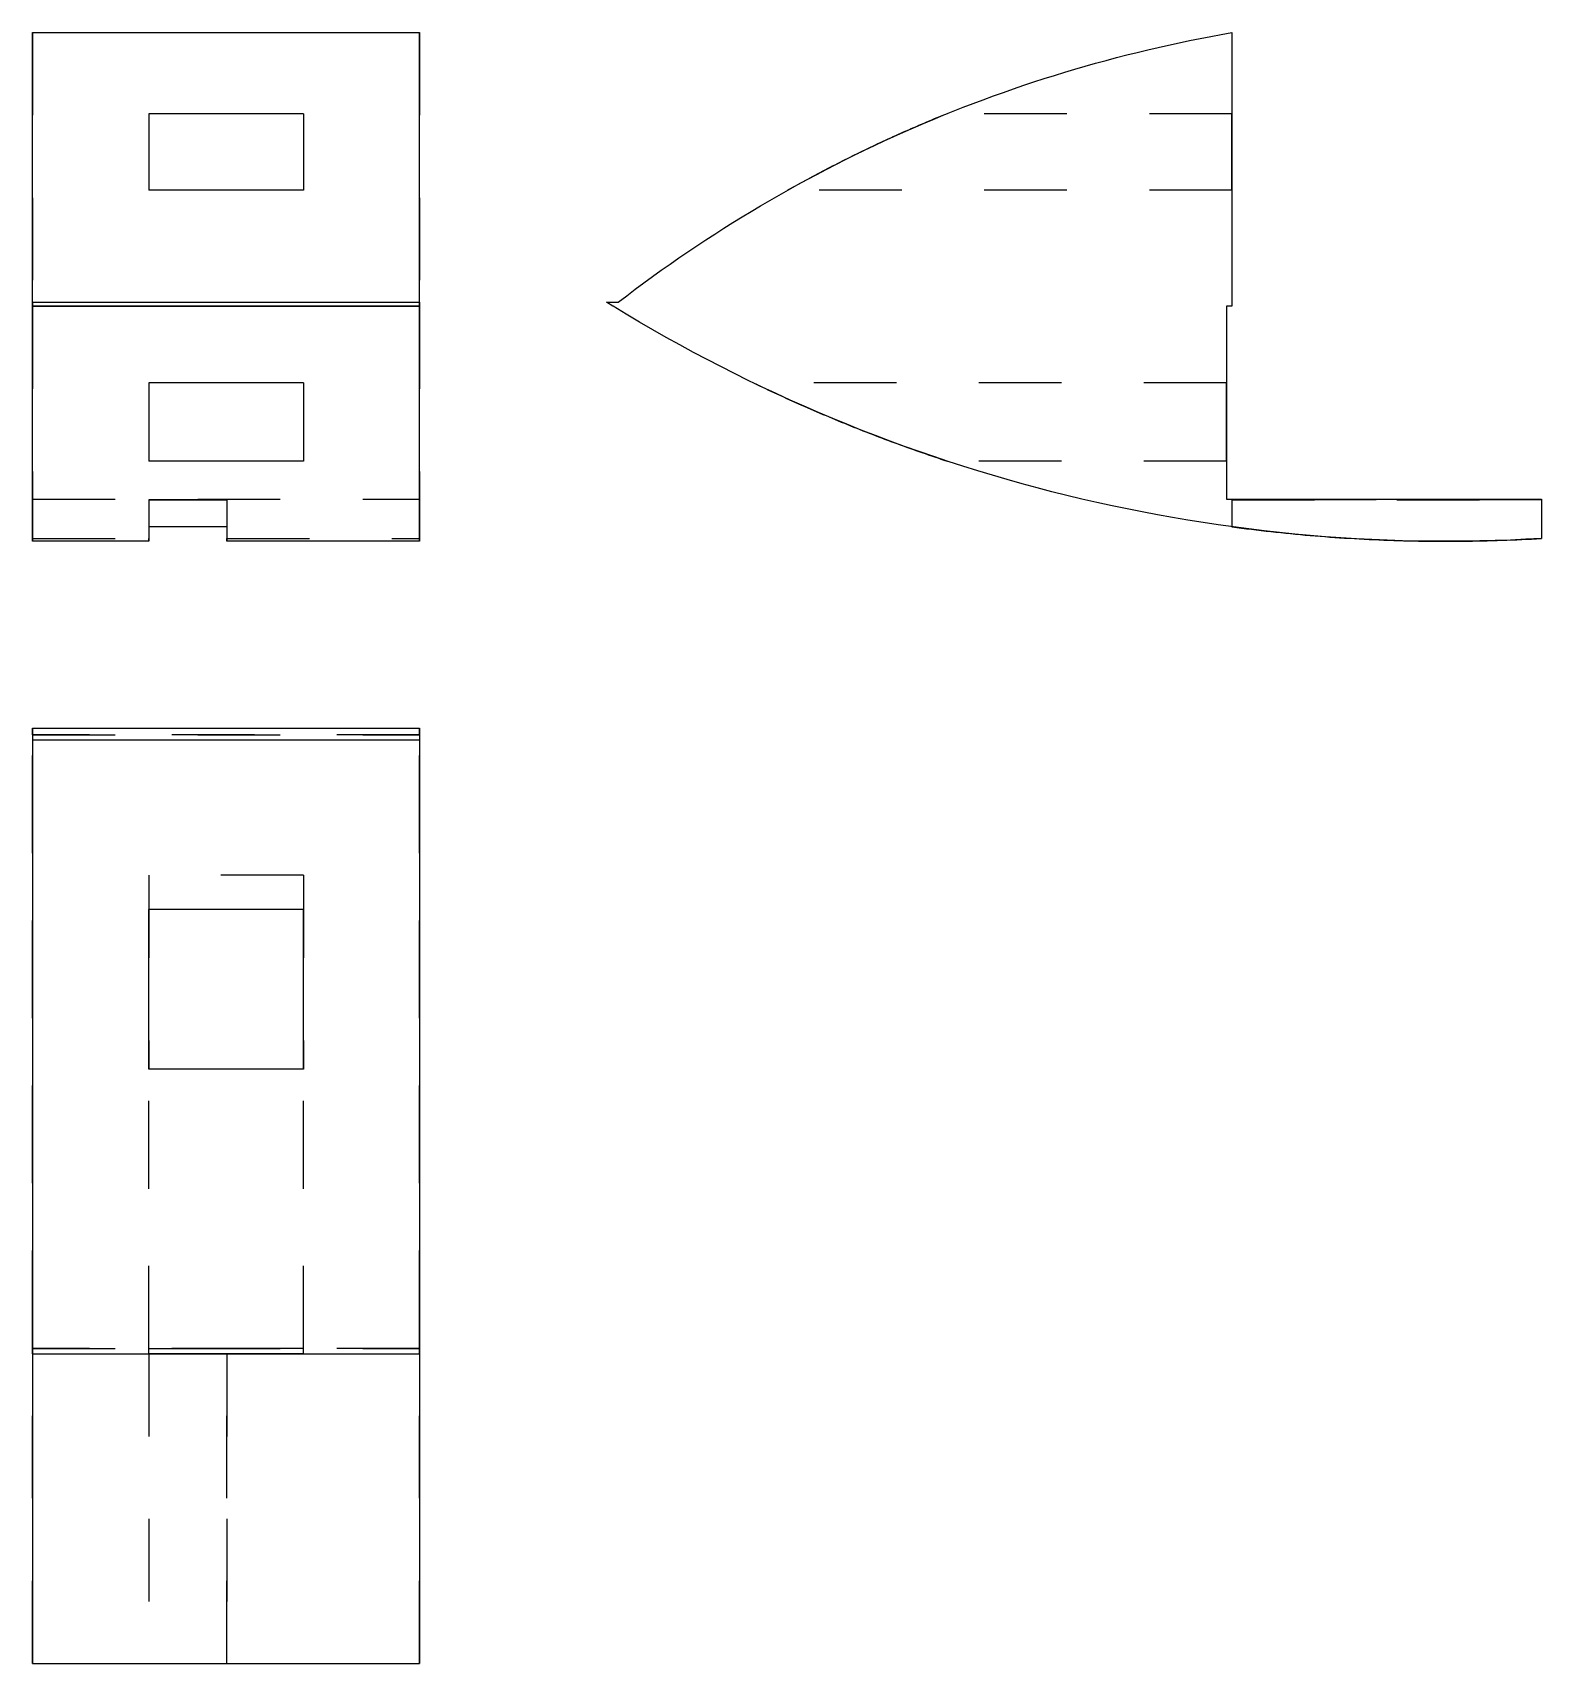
# Model space of a CAD drawing. Extents: x 0 to 1.83, y 0 to 1.98.
import ezdxf

# ---------------------------------------------------------------- set-up
doc = ezdxf.new("R2010")
doc.units = 0
doc.linetypes.add('HIDDEN', pattern=[0.05664, 0.037779, -0.018861])
for name, color, linetype in [('FRONT', 7, 'CONTINUOUS'), ('FRONT_HID', 7, 'HIDDEN'), ('LEFT', 7, 'CONTINUOUS'), ('LEFT_HID', 7, 'HIDDEN'), ('TOP', 7, 'CONTINUOUS'), ('TOP_HID', 7, 'HIDDEN')]:
    doc.layers.add(name, color=color, linetype=linetype)

msp = doc.modelspace()

# ---------------------------------------------------------------- linework, layer by layer
at = {"layer": 'FRONT'}
for p, q in [((0, 1.648964), (0, 1.975609)), ((0, 1.975609), (0.46875, 1.975609)), ((0.46875, 1.648964), (0.46875, 1.975609)), ((0.328125, 1.877418), (0.140625, 1.877418)), ((0.140625, 1.877418), (0.140625, 1.784655)), ((0.328125, 1.877418), (0.328125, 1.784655)), ((0.328125, 1.784655), (0.140625, 1.784655)), ((0, 1.648964), (0.46875, 1.648964)), ((0, 1.644099), (0, 1.648964)), ((0, 1.64403), (0, 1.644099)), ((0.46875, 1.644099), (0, 1.644099)), ((0, 1.359375), (0, 1.64403)), ((0, 1.64403), (0.46875, 1.64403)), ((0.46875, 1.644099), (0.46875, 1.648964)), ((0.46875, 1.64403), (0.46875, 1.644099)), ((0.46875, 1.359375), (0.46875, 1.64403)), ((0.140625, 1.551267), (0.140625, 1.45653)), ((0.328125, 1.551267), (0.140625, 1.551267)), ((0.328125, 1.551267), (0.328125, 1.45653)), ((0.328125, 1.45653), (0.140625, 1.45653)), ((0.235362, 1.376965), (0.140625, 1.376965)), ((0.140625, 1.376965), (0.140625, 1.359375)), ((0.235362, 1.376965), (0.235362, 1.359375)), ((0.140625, 1.359375), (0, 1.359375)), ((0.46875, 1.359375), (0.235362, 1.359375))]:
    msp.add_line(p, q, dxfattribs=at)
at = {"layer": 'FRONT_HID', "linetype": 'HIDDEN'}
for p, q in [((0, 1.975609), (0, 1.64403)), ((0.46875, 1.975609), (0.46875, 1.64403)), ((0, 1.648964), (0, 1.64403)), ((0, 1.64403), (0, 1.410477)), ((0.46875, 1.648964), (0.46875, 1.64403)), ((0.46875, 1.64403), (0.46875, 1.410477)), ((0, 1.410477), (0.46875, 1.410477)), ((0, 1.410477), (0, 1.36278)), ((0, 1.410477), (0.46875, 1.410477)), ((0.140625, 1.409655), (0.235362, 1.409655)), ((0.140625, 1.409655), (0.140625, 1.36278)), ((0.140625, 1.409655), (0.140625, 1.376965)), ((0.235362, 1.409655), (0.140625, 1.409655)), ((0.235362, 1.409655), (0.235362, 1.36278)), ((0.235362, 1.409655), (0.235362, 1.376965)), ((0.46875, 1.410477), (0.46875, 1.36278)), ((0, 1.36278), (0, 1.359375)), ((0, 1.36278), (0.140625, 1.36278)), ((0.140625, 1.359375), (0.140625, 1.36278)), ((0.235362, 1.36278), (0.46875, 1.36278)), ((0.235362, 1.359375), (0.235362, 1.36278)), ((0.46875, 1.36278), (0.46875, 1.359375))]:
    msp.add_line(p, q, dxfattribs=at)
at = {"layer": 'LEFT'}
for p, q in [((1.351092, 1.954745), (1.363773, 1.957697)), ((1.363773, 1.957697), (1.376477, 1.960551)), ((1.376477, 1.960551), (1.389202, 1.963307)), ((1.389202, 1.963307), (1.401948, 1.965964)), ((1.401948, 1.965964), (1.414714, 1.968523)), ((1.414714, 1.968523), (1.427499, 1.970984)), ((1.427499, 1.970984), (1.440303, 1.973345)), ((1.440303, 1.973345), (1.453125, 1.975608)), ((1.453125, 1.975608), (1.453125, 1.644029)), ((1.275519, 1.934988), (1.28805, 1.938523)), ((1.28805, 1.938523), (1.300607, 1.941962)), ((1.300607, 1.941962), (1.313191, 1.945304)), ((1.313191, 1.945304), (1.3258, 1.948548)), ((1.3258, 1.948548), (1.338434, 1.951696)), ((1.338434, 1.951696), (1.351092, 1.954745)), ((1.213294, 1.915866), (1.225679, 1.919882)), ((1.225679, 1.919882), (1.238095, 1.923803)), ((1.238095, 1.923803), (1.250541, 1.927627)), ((1.250541, 1.927627), (1.263016, 1.931356)), ((1.263016, 1.931356), (1.275519, 1.934988)), ((1.151854, 1.894359), (1.164075, 1.898849)), ((1.164075, 1.898849), (1.17633, 1.903246)), ((1.17633, 1.903246), (1.188619, 1.907548)), ((1.188619, 1.907548), (1.200941, 1.911755)), ((1.200941, 1.911755), (1.213294, 1.915866)), ((1.103327, 1.875456), (1.115404, 1.880322)), ((1.115404, 1.880322), (1.127518, 1.885095)), ((1.127518, 1.885095), (1.139668, 1.889774)), ((1.139668, 1.889774), (1.151854, 1.894359)), ((1.055407, 1.855065), (1.067328, 1.860301)), ((1.067328, 1.860301), (1.079288, 1.865446)), ((1.079288, 1.865446), (1.091288, 1.870497)), ((1.091288, 1.870497), (1.103327, 1.875456)), ((1.008139, 1.833205), (1.019892, 1.838807)), ((1.019892, 1.838807), (1.031689, 1.844318)), ((1.031689, 1.844318), (1.043527, 1.849737)), ((1.043527, 1.849737), (1.055407, 1.855065)), ((0.973143, 1.815859), (0.984763, 1.821731)), ((0.984763, 1.821731), (0.996429, 1.827513)), ((0.996429, 1.827513), (1.008139, 1.833205)), ((0.938557, 1.797707), (0.950039, 1.803846)), ((0.950039, 1.803846), (0.961568, 1.809897)), ((0.961568, 1.809897), (0.973143, 1.815859)), ((0.893115, 1.772269), (0.904402, 1.778759)), ((0.904402, 1.778759), (0.915738, 1.785163)), ((0.915738, 1.785163), (0.927124, 1.791479)), ((0.927124, 1.791479), (0.938557, 1.797707)), ((0.85956, 1.752276), (0.870694, 1.759026)), ((0.870694, 1.759026), (0.881879, 1.765691)), ((0.881879, 1.765691), (0.893115, 1.772269)), ((0.837451, 1.738519), (0.848479, 1.74544)), ((0.848479, 1.74544), (0.85956, 1.752276)), ((0.804692, 1.717247), (0.815557, 1.724421)), ((0.815557, 1.724421), (0.826477, 1.731512)), ((0.826477, 1.731512), (0.837451, 1.738519)), ((0.772435, 1.695222), (0.783131, 1.702647)), ((0.783131, 1.702647), (0.793883, 1.709988)), ((0.793883, 1.709988), (0.804692, 1.717247)), ((0.740695, 1.672457), (0.751217, 1.680127)), ((0.751217, 1.680127), (0.761797, 1.687716)), ((0.761797, 1.687716), (0.772435, 1.695222)), ((0.719832, 1.656875), (0.730234, 1.664706)), ((0.730234, 1.664706), (0.740695, 1.672457)), ((0.695313, 1.648964), (0.709492, 1.648964)), ((0.703214, 1.644099), (0.695313, 1.648964)), ((0.703125, 1.644029), (0.703214, 1.644099)), ((0.703328, 1.644029), (0.703125, 1.644029)), ((0.719315, 1.634347), (0.703328, 1.644029)), ((0.709492, 1.648964), (0.719832, 1.656875)), ((1.453125, 1.644029), (1.446546, 1.644029)), ((1.446546, 1.644029), (1.446546, 1.410477)), ((0.735395, 1.624819), (0.719315, 1.634347)), ((0.751567, 1.615448), (0.735395, 1.624819)), ((0.767828, 1.606233), (0.751567, 1.615448)), ((0.784177, 1.597175), (0.767828, 1.606233)), ((0.800614, 1.588276), (0.784177, 1.597175)), ((0.817135, 1.579536), (0.800614, 1.588276)), ((0.83374, 1.570956), (0.817135, 1.579536)), ((0.850427, 1.562537), (0.83374, 1.570956)), ((0.867195, 1.55428), (0.850427, 1.562537)), ((0.884042, 1.546185), (0.867195, 1.55428)), ((0.900966, 1.538253), (0.884042, 1.546185)), ((0.917967, 1.530485), (0.900966, 1.538253)), ((0.935041, 1.522882), (0.917967, 1.530485)), ((0.952188, 1.515444), (0.935041, 1.522882)), ((0.969406, 1.508172), (0.952188, 1.515444)), ((0.986694, 1.501067), (0.969406, 1.508172)), ((1.004049, 1.494129), (0.986694, 1.501067)), ((1.021471, 1.487359), (1.004049, 1.494129)), ((1.038957, 1.480758), (1.021471, 1.487359)), ((1.056506, 1.474326), (1.038957, 1.480758)), ((1.074117, 1.468064), (1.056506, 1.474326)), ((1.091787, 1.461972), (1.074117, 1.468064)), ((1.109515, 1.456051), (1.091787, 1.461972)), ((1.1273, 1.450302), (1.109515, 1.456051)), ((1.145139, 1.444725), (1.1273, 1.450302)), ((1.163032, 1.439321), (1.145139, 1.444725)), ((1.180975, 1.43409), (1.163032, 1.439321)), ((1.198969, 1.429032), (1.180975, 1.43409)), ((1.21701, 1.424149), (1.198969, 1.429032)), ((1.235098, 1.41944), (1.21701, 1.424149)), ((1.253231, 1.414906), (1.235098, 1.41944)), ((1.271406, 1.410547), (1.253231, 1.414906)), ((1.289623, 1.406364), (1.271406, 1.410547)), ((1.307879, 1.402358), (1.289623, 1.406364)), ((1.446546, 1.410477), (1.828125, 1.410477)), ((1.828125, 1.410477), (1.828125, 1.362779)), ((1.326173, 1.398528), (1.307879, 1.402358)), ((1.344504, 1.394875), (1.326173, 1.398528)), ((1.362869, 1.391399), (1.344504, 1.394875)), ((1.381266, 1.388101), (1.362869, 1.391399)), ((1.399695, 1.384981), (1.381266, 1.388101)), ((1.418152, 1.382039), (1.399695, 1.384981)), ((1.436638, 1.379276), (1.418152, 1.382039)), ((1.455149, 1.376691), (1.436638, 1.379276)), ((1.473684, 1.374285), (1.455149, 1.376691)), ((1.492242, 1.372058), (1.473684, 1.374285)), ((1.51082, 1.370011), (1.492242, 1.372058)), ((1.529417, 1.368144), (1.51082, 1.370011)), ((1.548032, 1.366456), (1.529417, 1.368144)), ((1.566662, 1.364948), (1.548032, 1.366456)), ((1.585305, 1.36362), (1.566662, 1.364948)), ((1.603961, 1.362473), (1.585305, 1.36362)), ((1.622626, 1.361505), (1.603961, 1.362473)), ((1.641301, 1.360719), (1.622626, 1.361505)), ((1.659982, 1.360112), (1.641301, 1.360719)), ((1.678667, 1.359686), (1.659982, 1.360112)), ((1.697357, 1.359441), (1.678667, 1.359686)), ((1.716047, 1.359376), (1.697357, 1.359441)), ((1.734738, 1.359492), (1.716047, 1.359376)), ((1.753426, 1.359789), (1.734738, 1.359492)), ((1.772111, 1.360266), (1.753426, 1.359789)), ((1.79079, 1.360923), (1.772111, 1.360266)), ((1.809462, 1.361761), (1.79079, 1.360923)), ((1.828125, 1.362779), (1.809462, 1.361761))]:
    msp.add_line(p, q, dxfattribs=at)
at = {"layer": 'LEFT_HID', "linetype": 'HIDDEN'}
for p, q in [((1.108163, 1.877418), (1.105006, 1.876139)), ((1.108163, 1.877418), (1.105006, 1.876139)), ((1.453125, 1.877418), (1.108163, 1.877418)), ((1.453125, 1.877418), (1.108163, 1.877418)), ((1.453125, 1.877418), (1.453125, 1.784654)), ((1.453125, 1.784654), (1.453125, 1.877418)), ((1.061086, 1.857574), (1.057969, 1.8562)), ((1.061086, 1.857574), (1.057969, 1.8562)), ((1.064206, 1.858941), (1.061086, 1.857574)), ((1.064206, 1.858941), (1.061086, 1.857574)), ((1.067328, 1.860302), (1.064206, 1.858941)), ((1.067328, 1.860302), (1.064206, 1.858941)), ((1.070453, 1.861656), (1.067328, 1.860302)), ((1.070453, 1.861656), (1.067328, 1.860302)), ((1.073581, 1.863005), (1.070453, 1.861656)), ((1.073581, 1.863005), (1.070453, 1.861656)), ((1.076711, 1.864346), (1.073581, 1.863005)), ((1.076711, 1.864346), (1.073581, 1.863005)), ((1.079845, 1.865682), (1.076711, 1.864346)), ((1.079845, 1.865682), (1.076711, 1.864346)), ((1.08298, 1.867011), (1.079845, 1.865682)), ((1.08298, 1.867011), (1.079845, 1.865682)), ((1.086119, 1.868334), (1.08298, 1.867011)), ((1.086119, 1.868334), (1.08298, 1.867011)), ((1.08926, 1.869651), (1.086119, 1.868334)), ((1.08926, 1.869651), (1.086119, 1.868334)), ((1.092404, 1.870961), (1.08926, 1.869651)), ((1.092404, 1.870961), (1.08926, 1.869651)), ((1.095551, 1.872265), (1.092404, 1.870961)), ((1.095551, 1.872265), (1.092404, 1.870961)), ((1.0987, 1.873563), (1.095551, 1.872265)), ((1.0987, 1.873563), (1.095551, 1.872265)), ((1.101852, 1.874854), (1.0987, 1.873563)), ((1.101852, 1.874854), (1.0987, 1.873563)), ((1.105006, 1.876139), (1.101852, 1.874854)), ((1.105006, 1.876139), (1.101852, 1.874854)), ((1.017708, 1.837774), (1.014631, 1.836313)), ((1.017708, 1.837774), (1.014631, 1.836313)), ((1.020788, 1.839229), (1.017708, 1.837774)), ((1.020788, 1.839229), (1.017708, 1.837774)), ((1.02387, 1.840678), (1.020788, 1.839229)), ((1.02387, 1.840678), (1.020788, 1.839229)), ((1.026956, 1.84212), (1.02387, 1.840678)), ((1.026956, 1.84212), (1.02387, 1.840678)), ((1.030044, 1.843556), (1.026956, 1.84212)), ((1.030044, 1.843556), (1.026956, 1.84212)), ((1.033136, 1.844986), (1.030044, 1.843556)), ((1.033136, 1.844986), (1.030044, 1.843556)), ((1.03623, 1.84641), (1.033136, 1.844986)), ((1.03623, 1.84641), (1.033136, 1.844986)), ((1.039327, 1.847827), (1.03623, 1.84641)), ((1.039327, 1.847827), (1.03623, 1.84641)), ((1.042427, 1.849238), (1.039327, 1.847827)), ((1.042427, 1.849238), (1.039327, 1.847827)), ((1.04553, 1.850643), (1.042427, 1.849238)), ((1.04553, 1.850643), (1.042427, 1.849238)), ((1.048635, 1.852042), (1.04553, 1.850643)), ((1.048635, 1.852042), (1.04553, 1.850643)), ((1.051744, 1.853434), (1.048635, 1.852042)), ((1.051744, 1.853434), (1.048635, 1.852042)), ((1.054855, 1.85482), (1.051744, 1.853434)), ((1.054855, 1.85482), (1.051744, 1.853434)), ((1.057969, 1.8562), (1.054855, 1.85482)), ((1.057969, 1.8562), (1.054855, 1.85482)), ((0.977944, 1.818299), (0.974907, 1.816757)), ((0.977944, 1.818299), (0.974907, 1.816757)), ((0.980985, 1.819834), (0.977944, 1.818299)), ((0.980985, 1.819834), (0.977944, 1.818299)), ((0.984028, 1.821363), (0.980985, 1.819834)), ((0.984028, 1.821363), (0.980985, 1.819834)), ((0.987075, 1.822886), (0.984028, 1.821363)), ((0.987075, 1.822886), (0.984028, 1.821363)), ((0.990125, 1.824402), (0.987075, 1.822886)), ((0.990125, 1.824402), (0.987075, 1.822886)), ((0.993177, 1.825913), (0.990125, 1.824402)), ((0.993177, 1.825913), (0.990125, 1.824402)), ((0.996233, 1.827417), (0.993177, 1.825913)), ((0.996233, 1.827417), (0.993177, 1.825913)), ((0.999292, 1.828915), (0.996233, 1.827417)), ((0.999292, 1.828915), (0.996233, 1.827417)), ((1.002354, 1.830407), (0.999292, 1.828915)), ((1.002354, 1.830407), (0.999292, 1.828915)), ((1.005419, 1.831893), (1.002354, 1.830407)), ((1.005419, 1.831893), (1.002354, 1.830407)), ((1.008487, 1.833373), (1.005419, 1.831893)), ((1.008487, 1.833373), (1.005419, 1.831893)), ((1.011557, 1.834846), (1.008487, 1.833373)), ((1.011557, 1.834846), (1.008487, 1.833373)), ((1.014631, 1.836313), (1.011557, 1.834846)), ((1.014631, 1.836313), (1.011557, 1.834846)), ((0.941704, 1.799401), (0.938705, 1.797787)), ((0.941704, 1.799401), (0.938705, 1.797787)), ((0.944707, 1.801009), (0.941704, 1.799401)), ((0.944707, 1.801009), (0.941704, 1.799401)), ((0.947712, 1.802611), (0.944707, 1.801009)), ((0.947712, 1.802611), (0.944707, 1.801009)), ((0.950721, 1.804208), (0.947712, 1.802611)), ((0.950721, 1.804208), (0.947712, 1.802611)), ((0.953733, 1.805798), (0.950721, 1.804208)), ((0.953733, 1.805798), (0.950721, 1.804208)), ((0.956748, 1.807382), (0.953733, 1.805798)), ((0.956748, 1.807382), (0.953733, 1.805798)), ((0.959767, 1.80896), (0.956748, 1.807382)), ((0.959767, 1.80896), (0.956748, 1.807382)), ((0.962789, 1.810531), (0.959767, 1.80896)), ((0.962789, 1.810531), (0.959767, 1.80896)), ((0.965813, 1.812097), (0.962789, 1.810531)), ((0.965813, 1.812097), (0.962789, 1.810531)), ((0.968841, 1.813657), (0.965813, 1.812097)), ((0.968841, 1.813657), (0.965813, 1.812097)), ((0.971873, 1.81521), (0.968841, 1.813657)), ((0.971873, 1.81521), (0.968841, 1.813657)), ((0.974907, 1.816757), (0.971873, 1.81521)), ((0.974907, 1.816757), (0.971873, 1.81521)), ((0.917803, 1.786317), (0.91483, 1.784654)), ((0.917803, 1.786317), (0.91483, 1.784654)), ((1.453125, 1.784654), (0.91483, 1.784654)), ((1.453125, 1.784654), (0.91483, 1.784654)), ((0.920779, 1.787974), (0.917803, 1.786317)), ((0.920779, 1.787974), (0.917803, 1.786317)), ((0.923758, 1.789624), (0.920779, 1.787974)), ((0.923758, 1.789624), (0.920779, 1.787974)), ((0.926741, 1.791269), (0.923758, 1.789624)), ((0.926741, 1.791269), (0.923758, 1.789624)), ((0.929727, 1.792907), (0.926741, 1.791269)), ((0.929727, 1.792907), (0.926741, 1.791269)), ((0.932716, 1.79454), (0.929727, 1.792907)), ((0.932716, 1.79454), (0.929727, 1.792907)), ((0.935709, 1.796166), (0.932716, 1.79454)), ((0.935709, 1.796166), (0.932716, 1.79454)), ((0.938705, 1.797787), (0.935709, 1.796166)), ((0.938705, 1.797787), (0.935709, 1.796166)), ((1.446546, 1.551266), (0.873418, 1.551266)), ((0.873418, 1.551266), (0.877041, 1.549525)), ((1.446546, 1.551266), (0.873418, 1.551266)), ((0.873418, 1.551266), (0.877041, 1.549525)), ((0.877041, 1.549525), (0.880667, 1.547791)), ((0.877041, 1.549525), (0.880667, 1.547791)), ((0.880667, 1.547791), (0.884297, 1.546064)), ((0.880667, 1.547791), (0.884297, 1.546064)), ((0.884297, 1.546064), (0.88793, 1.544345)), ((0.884297, 1.546064), (0.88793, 1.544345)), ((0.88793, 1.544345), (0.891567, 1.542634)), ((0.88793, 1.544345), (0.891567, 1.542634)), ((0.891567, 1.542634), (0.895207, 1.54093)), ((0.891567, 1.542634), (0.895207, 1.54093)), ((1.446546, 1.551266), (1.446546, 1.456529)), ((1.446546, 1.456529), (1.446546, 1.551266)), ((0.895207, 1.54093), (0.898851, 1.539233)), ((0.895207, 1.54093), (0.898851, 1.539233)), ((0.898851, 1.539233), (0.902499, 1.537545)), ((0.898851, 1.539233), (0.902499, 1.537545)), ((0.902499, 1.537545), (0.90615, 1.535863)), ((0.902499, 1.537545), (0.90615, 1.535863)), ((0.90615, 1.535863), (0.909804, 1.53419)), ((0.90615, 1.535863), (0.909804, 1.53419)), ((0.909804, 1.53419), (0.913462, 1.532524)), ((0.909804, 1.53419), (0.913462, 1.532524)), ((0.913462, 1.532524), (0.917124, 1.530865)), ((0.913462, 1.532524), (0.917124, 1.530865)), ((0.917124, 1.530865), (0.920789, 1.529215)), ((0.917124, 1.530865), (0.920789, 1.529215)), ((0.920789, 1.529215), (0.924457, 1.527572)), ((0.920789, 1.529215), (0.924457, 1.527572)), ((0.924457, 1.527572), (0.928129, 1.525936)), ((0.924457, 1.527572), (0.928129, 1.525936)), ((0.928129, 1.525936), (0.931804, 1.524308)), ((0.928129, 1.525936), (0.931804, 1.524308)), ((0.931804, 1.524308), (0.935482, 1.522688)), ((0.931804, 1.524308), (0.935482, 1.522688)), ((0.935482, 1.522688), (0.939164, 1.521075)), ((0.935482, 1.522688), (0.939164, 1.521075)), ((0.939164, 1.521075), (0.942849, 1.51947)), ((0.939164, 1.521075), (0.942849, 1.51947)), ((0.942849, 1.51947), (0.946538, 1.517873)), ((0.942849, 1.51947), (0.946538, 1.517873)), ((0.946538, 1.517873), (0.950229, 1.516283)), ((0.946538, 1.517873), (0.950229, 1.516283)), ((0.950229, 1.516283), (0.953925, 1.514701)), ((0.950229, 1.516283), (0.953925, 1.514701)), ((0.953925, 1.514701), (0.957623, 1.513127)), ((0.953925, 1.514701), (0.957623, 1.513127)), ((0.957623, 1.513127), (0.961325, 1.511561)), ((0.957623, 1.513127), (0.961325, 1.511561)), ((0.961325, 1.511561), (0.965029, 1.510002)), ((0.961325, 1.511561), (0.965029, 1.510002)), ((0.965029, 1.510002), (0.968738, 1.50845)), ((0.965029, 1.510002), (0.968738, 1.50845)), ((0.968738, 1.50845), (0.972449, 1.506907)), ((0.968738, 1.50845), (0.972449, 1.506907)), ((0.972449, 1.506907), (0.976163, 1.505371)), ((0.972449, 1.506907), (0.976163, 1.505371)), ((0.976163, 1.505371), (0.979881, 1.503843)), ((0.976163, 1.505371), (0.979881, 1.503843)), ((0.979881, 1.503843), (0.983602, 1.502323)), ((0.979881, 1.503843), (0.983602, 1.502323)), ((0.983602, 1.502323), (0.987326, 1.50081)), ((0.983602, 1.502323), (0.987326, 1.50081)), ((0.987326, 1.50081), (0.991053, 1.499306)), ((0.987326, 1.50081), (0.991053, 1.499306)), ((0.991053, 1.499306), (0.994783, 1.497808)), ((0.991053, 1.499306), (0.994783, 1.497808)), ((0.994783, 1.497808), (0.998517, 1.496319)), ((0.994783, 1.497808), (0.998517, 1.496319)), ((0.998517, 1.496319), (1.002253, 1.494838)), ((0.998517, 1.496319), (1.002253, 1.494838)), ((1.002253, 1.494838), (1.005993, 1.493364)), ((1.002253, 1.494838), (1.005993, 1.493364)), ((1.005993, 1.493364), (1.009735, 1.491898)), ((1.005993, 1.493364), (1.009735, 1.491898)), ((1.009735, 1.491898), (1.013481, 1.490439)), ((1.009735, 1.491898), (1.013481, 1.490439)), ((1.013481, 1.490439), (1.01723, 1.488989)), ((1.013481, 1.490439), (1.01723, 1.488989)), ((1.01723, 1.488989), (1.020981, 1.487546)), ((1.01723, 1.488989), (1.020981, 1.487546)), ((1.020981, 1.487546), (1.024736, 1.486111)), ((1.020981, 1.487546), (1.024736, 1.486111)), ((1.024736, 1.486111), (1.028494, 1.484684)), ((1.024736, 1.486111), (1.028494, 1.484684)), ((1.028494, 1.484684), (1.032254, 1.483265)), ((1.028494, 1.484684), (1.032254, 1.483265)), ((1.032254, 1.483265), (1.036018, 1.481854)), ((1.032254, 1.483265), (1.036018, 1.481854)), ((1.036018, 1.481854), (1.039784, 1.48045)), ((1.036018, 1.481854), (1.039784, 1.48045)), ((1.039784, 1.48045), (1.043554, 1.479054)), ((1.039784, 1.48045), (1.043554, 1.479054)), ((1.043554, 1.479054), (1.047326, 1.477666)), ((1.043554, 1.479054), (1.047326, 1.477666)), ((1.047326, 1.477666), (1.051101, 1.476286)), ((1.047326, 1.477666), (1.051101, 1.476286)), ((1.051101, 1.476286), (1.054879, 1.474914)), ((1.051101, 1.476286), (1.054879, 1.474914)), ((1.054879, 1.474914), (1.05866, 1.47355)), ((1.054879, 1.474914), (1.05866, 1.47355)), ((1.05866, 1.47355), (1.062443, 1.472193)), ((1.05866, 1.47355), (1.062443, 1.472193)), ((1.062443, 1.472193), (1.06623, 1.470844)), ((1.062443, 1.472193), (1.06623, 1.470844)), ((1.06623, 1.470844), (1.070019, 1.469503)), ((1.06623, 1.470844), (1.070019, 1.469503)), ((1.070019, 1.469503), (1.073811, 1.468171)), ((1.070019, 1.469503), (1.073811, 1.468171)), ((1.073811, 1.468171), (1.077606, 1.466845)), ((1.073811, 1.468171), (1.077606, 1.466845)), ((1.077606, 1.466845), (1.081403, 1.465528)), ((1.077606, 1.466845), (1.081403, 1.465528)), ((1.081403, 1.465528), (1.085204, 1.464219)), ((1.081403, 1.465528), (1.085204, 1.464219)), ((1.085204, 1.464219), (1.089007, 1.462918)), ((1.085204, 1.464219), (1.089007, 1.462918)), ((1.089007, 1.462918), (1.092812, 1.461624)), ((1.089007, 1.462918), (1.092812, 1.461624)), ((1.092812, 1.461624), (1.096621, 1.460339)), ((1.092812, 1.461624), (1.096621, 1.460339)), ((1.096621, 1.460339), (1.100432, 1.459061)), ((1.096621, 1.460339), (1.100432, 1.459061)), ((1.100432, 1.459061), (1.104245, 1.457791)), ((1.100432, 1.459061), (1.104245, 1.457791)), ((1.104245, 1.457791), (1.108062, 1.456529)), ((1.104245, 1.457791), (1.108062, 1.456529)), ((1.446546, 1.456529), (1.108062, 1.456529)), ((1.446546, 1.456529), (1.108062, 1.456529)), ((1.453125, 1.409654), (1.828125, 1.409654)), ((1.453125, 1.409654), (1.453125, 1.376965)), ((1.828125, 1.409654), (1.453125, 1.409654)), ((1.453125, 1.409654), (1.453125, 1.376965)), ((1.828125, 1.409654), (1.828125, 1.362779)), ((1.828125, 1.409654), (1.828125, 1.362779)), ((1.453125, 1.376965), (1.459038, 1.376171)), ((1.453125, 1.376965), (1.459038, 1.376171)), ((1.459038, 1.376171), (1.464953, 1.375396)), ((1.459038, 1.376171), (1.464953, 1.375396)), ((1.464953, 1.375396), (1.470871, 1.374638)), ((1.464953, 1.375396), (1.470871, 1.374638)), ((1.470871, 1.374638), (1.476791, 1.3739)), ((1.470871, 1.374638), (1.476791, 1.3739)), ((1.476791, 1.3739), (1.482714, 1.373179)), ((1.476791, 1.3739), (1.482714, 1.373179)), ((1.482714, 1.373179), (1.488638, 1.372477)), ((1.482714, 1.373179), (1.488638, 1.372477)), ((1.488638, 1.372477), (1.494565, 1.371793)), ((1.488638, 1.372477), (1.494565, 1.371793)), ((1.494565, 1.371793), (1.500494, 1.371127)), ((1.494565, 1.371793), (1.500494, 1.371127)), ((1.500494, 1.371127), (1.506424, 1.370479)), ((1.500494, 1.371127), (1.506424, 1.370479)), ((1.506424, 1.370479), (1.512357, 1.36985)), ((1.506424, 1.370479), (1.512357, 1.36985)), ((1.512357, 1.36985), (1.518292, 1.369239)), ((1.512357, 1.36985), (1.518292, 1.369239)), ((1.518292, 1.369239), (1.524228, 1.368647)), ((1.518292, 1.369239), (1.524228, 1.368647)), ((1.524228, 1.368647), (1.530167, 1.368072)), ((1.524228, 1.368647), (1.530167, 1.368072)), ((1.530167, 1.368072), (1.536107, 1.367516)), ((1.530167, 1.368072), (1.536107, 1.367516)), ((1.536107, 1.367516), (1.542048, 1.366979)), ((1.536107, 1.367516), (1.542048, 1.366979)), ((1.542048, 1.366979), (1.547992, 1.366459)), ((1.542048, 1.366979), (1.547992, 1.366459)), ((1.547992, 1.366459), (1.553937, 1.365958)), ((1.547992, 1.366459), (1.553937, 1.365958)), ((1.553937, 1.365958), (1.559883, 1.365476)), ((1.553937, 1.365958), (1.559883, 1.365476)), ((1.559883, 1.365476), (1.565831, 1.365011)), ((1.559883, 1.365476), (1.565831, 1.365011)), ((1.565831, 1.365011), (1.57178, 1.364566)), ((1.565831, 1.365011), (1.57178, 1.364566)), ((1.57178, 1.364566), (1.577731, 1.364138)), ((1.57178, 1.364566), (1.577731, 1.364138)), ((1.577731, 1.364138), (1.583683, 1.363729)), ((1.577731, 1.364138), (1.583683, 1.363729)), ((1.583683, 1.363729), (1.589636, 1.363338)), ((1.583683, 1.363729), (1.589636, 1.363338)), ((1.589636, 1.363338), (1.595591, 1.362965)), ((1.589636, 1.363338), (1.595591, 1.362965)), ((1.595591, 1.362965), (1.601546, 1.362611)), ((1.595591, 1.362965), (1.601546, 1.362611)), ((1.601546, 1.362611), (1.607503, 1.362275)), ((1.601546, 1.362611), (1.607503, 1.362275)), ((1.607503, 1.362275), (1.61346, 1.361958)), ((1.607503, 1.362275), (1.61346, 1.361958)), ((1.61346, 1.361958), (1.619419, 1.361659)), ((1.61346, 1.361958), (1.619419, 1.361659)), ((1.619419, 1.361659), (1.625378, 1.361378)), ((1.619419, 1.361659), (1.625378, 1.361378)), ((1.625378, 1.361378), (1.631338, 1.361116)), ((1.625378, 1.361378), (1.631338, 1.361116)), ((1.631338, 1.361116), (1.637299, 1.360872)), ((1.631338, 1.361116), (1.637299, 1.360872)), ((1.637299, 1.360872), (1.643261, 1.360646)), ((1.637299, 1.360872), (1.643261, 1.360646)), ((1.643261, 1.360646), (1.649224, 1.360439)), ((1.643261, 1.360646), (1.649224, 1.360439)), ((1.649224, 1.360439), (1.655187, 1.360251)), ((1.649224, 1.360439), (1.655187, 1.360251)), ((1.655187, 1.360251), (1.66115, 1.36008)), ((1.655187, 1.360251), (1.66115, 1.36008)), ((1.66115, 1.36008), (1.667114, 1.359928)), ((1.66115, 1.36008), (1.667114, 1.359928)), ((1.667114, 1.359928), (1.673079, 1.359795)), ((1.667114, 1.359928), (1.673079, 1.359795)), ((1.673079, 1.359795), (1.679044, 1.35968)), ((1.673079, 1.359795), (1.679044, 1.35968)), ((1.679044, 1.35968), (1.685009, 1.359583)), ((1.679044, 1.35968), (1.685009, 1.359583)), ((1.685009, 1.359583), (1.690974, 1.359504)), ((1.685009, 1.359583), (1.690974, 1.359504)), ((1.690974, 1.359504), (1.69694, 1.359444)), ((1.690974, 1.359504), (1.69694, 1.359444)), ((1.69694, 1.359444), (1.702906, 1.359403)), ((1.69694, 1.359444), (1.702906, 1.359403)), ((1.702906, 1.359403), (1.708872, 1.35938)), ((1.702906, 1.359403), (1.708872, 1.35938)), ((1.708872, 1.35938), (1.714838, 1.359375)), ((1.708872, 1.35938), (1.714838, 1.359375)), ((1.714838, 1.359375), (1.720804, 1.359389)), ((1.714838, 1.359375), (1.720804, 1.359389)), ((1.720804, 1.359389), (1.72677, 1.359421)), ((1.720804, 1.359389), (1.72677, 1.359421)), ((1.72677, 1.359421), (1.732736, 1.359471)), ((1.72677, 1.359421), (1.732736, 1.359471)), ((1.732736, 1.359471), (1.738701, 1.35954)), ((1.732736, 1.359471), (1.738701, 1.35954)), ((1.738701, 1.35954), (1.744667, 1.359627)), ((1.738701, 1.35954), (1.744667, 1.359627)), ((1.744667, 1.359627), (1.750632, 1.359733)), ((1.744667, 1.359627), (1.750632, 1.359733)), ((1.750632, 1.359733), (1.756597, 1.359857)), ((1.750632, 1.359733), (1.756597, 1.359857)), ((1.756597, 1.359857), (1.762561, 1.359999)), ((1.756597, 1.359857), (1.762561, 1.359999)), ((1.762561, 1.359999), (1.768525, 1.36016)), ((1.762561, 1.359999), (1.768525, 1.36016)), ((1.768525, 1.36016), (1.774488, 1.360339)), ((1.768525, 1.36016), (1.774488, 1.360339)), ((1.774488, 1.360339), (1.780451, 1.360537)), ((1.774488, 1.360339), (1.780451, 1.360537)), ((1.780451, 1.360537), (1.786413, 1.360753)), ((1.780451, 1.360537), (1.786413, 1.360753)), ((1.786413, 1.360753), (1.792374, 1.360987)), ((1.786413, 1.360753), (1.792374, 1.360987)), ((1.792374, 1.360987), (1.798335, 1.36124)), ((1.792374, 1.360987), (1.798335, 1.36124)), ((1.798335, 1.36124), (1.804295, 1.361511)), ((1.798335, 1.36124), (1.804295, 1.361511)), ((1.804295, 1.361511), (1.810254, 1.361801)), ((1.804295, 1.361511), (1.810254, 1.361801)), ((1.810254, 1.361801), (1.816212, 1.362109)), ((1.810254, 1.361801), (1.816212, 1.362109)), ((1.816212, 1.362109), (1.822169, 1.362435)), ((1.816212, 1.362109), (1.822169, 1.362435)), ((1.822169, 1.362435), (1.828125, 1.362779)), ((1.822169, 1.362435), (1.828125, 1.362779))]:
    msp.add_line(p, q, dxfattribs=at)
at = {"layer": 'TOP'}
for p, q in [((0, 1.132813), (0, 1.118633)), ((0, 1.132813), (0.46875, 1.132813)), ((0.46875, 1.132813), (0.46875, 1.118633)), ((0, 1.118633), (0, 0.375)), ((0.46875, 1.118633), (0, 1.118633)), ((0.46875, 1.118633), (0.46875, 0.375)), ((0.140625, 0.719962), (0.140625, 0.913295)), ((0.328125, 0.913295), (0.140625, 0.913295)), ((0.140625, 0.719962), (0.140625, 0.913295)), ((0.328125, 0.719962), (0.328125, 0.913295)), ((0.328125, 0.719962), (0.328125, 0.913295)), ((0.328125, 0.719962), (0.140625, 0.719962)), ((0, 0.375), (0.46875, 0.375)), ((0, 0.375), (0, 0)), ((0.46875, 0.375), (0.46875, 0)), ((0, 0), (0.46875, 0))]:
    msp.add_line(p, q, dxfattribs=at)
at = {"layer": 'TOP_HID', "linetype": 'HIDDEN'}
for p, q in [((0, 1.124911), (0, 1.132813)), ((0.46875, 1.124911), (0.46875, 1.132813)), ((0, 1.124797), (0, 1.125)), ((0, 1.125), (0, 1.124911)), ((0, 1.125), (0.46875, 1.125)), ((0, 1.124797), (0, 1.124911)), ((0, 1.124911), (0, 1.118633)), ((0.46875, 1.124911), (0, 1.124911)), ((0, 0.381579), (0, 1.124797)), ((0, 0), (0, 1.124797)), ((0.46875, 1.124797), (0, 1.124797)), ((0, 1.118633), (0, 0.381579)), ((0.46875, 1.124797), (0.46875, 1.125)), ((0.46875, 1.125), (0.46875, 1.124911)), ((0.46875, 1.124797), (0.46875, 1.124911)), ((0.46875, 1.124911), (0.46875, 1.118633)), ((0.46875, 0), (0.46875, 1.124797)), ((0.46875, 0.381579), (0.46875, 1.124797)), ((0.46875, 1.118633), (0.46875, 0.381579)), ((0.140625, 0.381579), (0.140625, 0.954707)), ((0.140625, 0.954707), (0.140625, 0.720063)), ((0.328125, 0.954707), (0.140625, 0.954707)), ((0.328125, 0.381579), (0.328125, 0.954707)), ((0.328125, 0.954707), (0.328125, 0.720063)), ((0.140625, 0.381579), (0.140625, 0.720063)), ((0.328125, 0.720063), (0.140625, 0.720063)), ((0.140625, 0.375), (0.140625, 0.719962)), ((0.140625, 0.375), (0.140625, 0.719962)), ((0.328125, 0.381579), (0.328125, 0.720063)), ((0.328125, 0.375), (0.328125, 0.719962)), ((0.328125, 0.375), (0.328125, 0.719962)), ((0, 0.375), (0, 0.381579)), ((0.46875, 0.381579), (0, 0.381579)), ((0, 0.381579), (0.46875, 0.381579)), ((0, 0.381579), (0, 0.375)), ((0.328125, 0.381579), (0.140625, 0.381579)), ((0.140625, 0.381579), (0.328125, 0.381579)), ((0.46875, 0.375), (0.46875, 0.381579)), ((0.46875, 0.381579), (0.46875, 0.375)), ((0.140625, 0.375), (0.328125, 0.375)), ((0.328125, 0.375), (0.140625, 0.375)), ((0.235362, 0.375), (0.140625, 0.375)), ((0.140625, 0.375), (0.140625, 0)), ((0.140625, 0.375), (0.140625, 0)), ((0.235362, 0.375), (0.140625, 0.375)), ((0.235362, 0.375), (0.235362, 0)), ((0.235362, 0), (0.235362, 0.375)), ((0, 0), (0.140625, 0)), ((0.140625, 0), (0.235362, 0)), ((0.235362, 0), (0.46875, 0))]:
    msp.add_line(p, q, dxfattribs=at)

doc.saveas('drawing.dxf')
